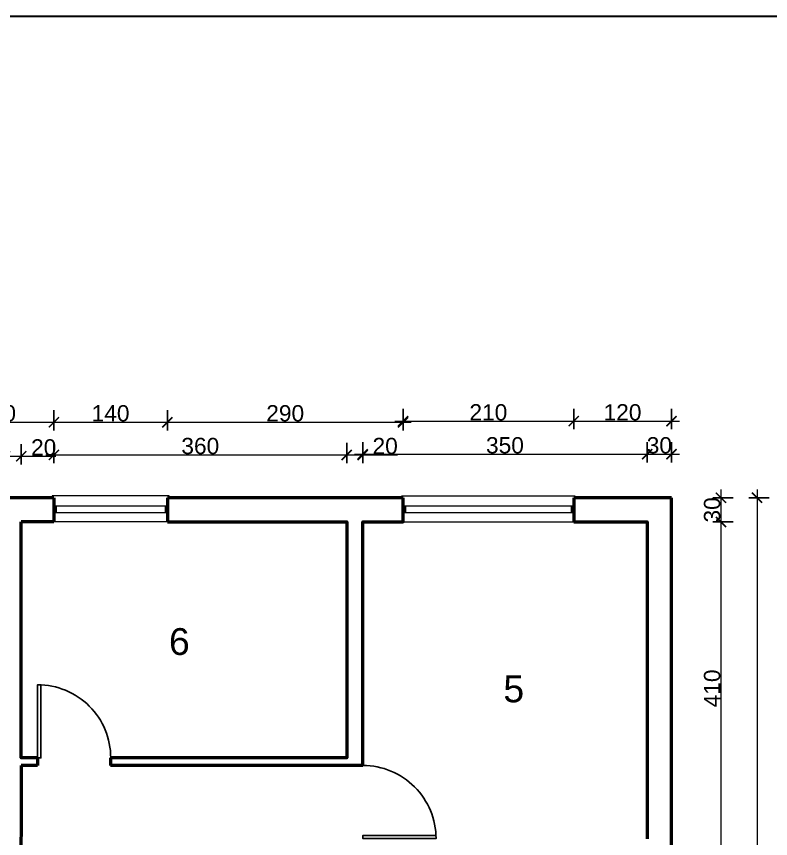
# Model space of a CAD drawing. Header units: centimetres. Extents: x -479 to 3351, y -1141 to 1689.
# Drawn here: x 543 to 1471, y 677 to 1689 of the extents above; entities that cross this region are included whole.
import ezdxf

# ---------------------------------------------------------------- set-up
doc = ezdxf.new("R2010")
doc.units = ezdxf.units.CM
for name, color, linetype, lineweight in [('Dimenzionisanje', 251, 'Continuous', 20), ('Dimenzionisanje @ 1', 251, 'Continuous', 20), ('Prozori', 6, 'Continuous', 5), ('Sastavnica', 250, 'Continuous', 30), ('Zidovi', 4, 'Continuous', 50)]:
    doc.layers.add(name, color=color, linetype=linetype, lineweight=lineweight)
doc.layers.add('Pomocne', color=2, linetype='Continuous')
doc.layers.add('Vrata', color=1, linetype='Continuous')
doc.styles.get("Standard").update_dxf_attribs({"font": 'arial_2.ttf'})
doc.styles.add('teskt_stil', font='arial_2.ttf', dxfattribs={"height": 3})
doc.dimstyles.new('Dimenzionisanje', dxfattribs={"dimtxt": 20, "dimasz": 12.5, "dimexe": 1.25, "dimexo": 0.625, "dimtad": 1, "dimtoh": 1, "dimdec": 0, "dimtxsty": 'Standard', "dimblk": 'ARCHTICK', "dimcen": 2.5, "dimclrd": 5, "dimclre": 5, "dimclrt": 5, "dimadec": 0, "dimazin": 0, "dimtfac": 1, "dimtdec": 0, "dimtmove": 0, "dimatfit": 3, "dimldrblk": 'ARCHTICK', "dimfxl": 0, "dimlwd": 20, "dimarcsym": 0})

# ---------------------------------------------------------------- blocks, each defined once
blk = doc.blocks.new('_ArchTick')
at = {"color": 0, "linetype": 'ByBlock', "const_width": 0.15}
blk.add_lwpolyline([(-0.5, -0.5), (0.5, 0.5)], dxfattribs=at)
blk = doc.blocks.new('*D12')
at = {"layer": 'Defpoints', "color": 0, "transparency": 16777216}
for p in [(549.1, 1147.4), (529.1, 1038.4), (549.1, 1039.1)]:
    blk.add_point(p, dxfattribs=at)
at = {"layer": 'Dimenzionisanje', "color": 5, "lineweight": -2, "transparency": 16777216}
for p, q in [((529.1, 1137.4), (529.1, 1162.4)), ((549.1, 1137.4), (549.1, 1162.4))]:
    blk.add_line(p, q, dxfattribs=at)
at = {"layer": 'Dimenzionisanje', "color": 5, "linetype": 'Continuous', "lineweight": 20, "transparency": 16777216}
for p, q in [((519.1, 1147.4), (549.1, 1147.4)), ((549.1, 1147.4), (591.8, 1147.4))]:
    blk.add_line(p, q, dxfattribs=at)
at = {"layer": 'Dimenzionisanje', "color": 5, "lineweight": 20, "transparency": 16777216, "xscale": 12.5, "yscale": 12.5, "zscale": 12.5, "rotation": 180}
blk.add_blockref('_ArchTick', (529.1, 1147.4), dxfattribs=at)
at = {"layer": 'Dimenzionisanje', "color": 5, "lineweight": 20, "transparency": 16777216, "xscale": 12.5, "yscale": 12.5, "zscale": 12.5}
blk.add_blockref('_ArchTick', (549.1, 1147.4), dxfattribs=at)
at = {"layer": 'Dimenzionisanje', "color": 5, "transparency": 16777216, "insert": (576.7, 1158.2), "char_height": 20, "attachment_point": 5}
blk.add_mtext('20', dxfattribs=at)
blk = doc.blocks.new('*D43')
at = {"layer": 'Defpoints', "color": 0, "transparency": 16777216}
for p in [(1337, 1096.4), (1286.5, 1066.5), (1410.1, 1066.5)]:
    blk.add_point(p, dxfattribs=at)
at = {"layer": 'Dimenzionisanje', "color": 5, "linetype": 'Continuous', "lineweight": 20, "transparency": 16777216}
blk.add_line((1410.1, 1106.4), (1410.1, 1056.5), dxfattribs=at)
at = {"layer": 'Dimenzionisanje', "color": 5, "lineweight": -2, "transparency": 16777216}
for p, q in [((1400.1, 1096.4), (1425.1, 1096.4)), ((1400.1, 1066.5), (1425.1, 1066.5))]:
    blk.add_line(p, q, dxfattribs=at)
at = {"layer": 'Dimenzionisanje', "color": 5, "lineweight": 20, "transparency": 16777216, "xscale": 12.5, "yscale": 12.5, "zscale": 12.5}
for p, rotation in [((1410.1, 1096.4), 90), ((1410.1, 1066.5), 270)]:
    blk.add_blockref('_ArchTick', p, dxfattribs=dict(at, rotation=rotation))
at = {"layer": 'Dimenzionisanje', "color": 5, "transparency": 16777216, "insert": (1399.3, 1081.4), "char_height": 20, "attachment_point": 5, "rotation": 90}
blk.add_mtext('30', dxfattribs=at)
blk = doc.blocks.new('*D46')
at = {"layer": 'Defpoints', "color": 0, "transparency": 16777216}
for p in [(589.2, 1189.3), (449.4, 1091.1), (589.2, 1091.1)]:
    blk.add_point(p, dxfattribs=at)
at = {"layer": 'Dimenzionisanje', "color": 5, "lineweight": -2, "transparency": 16777216}
for p, q in [((449.4, 1179.3), (449.4, 1204.3)), ((589.2, 1179.3), (589.2, 1204.3))]:
    blk.add_line(p, q, dxfattribs=at)
at = {"layer": 'Dimenzionisanje', "color": 5, "linetype": 'Continuous', "lineweight": 20, "transparency": 16777216}
blk.add_line((439.4, 1189.3), (599.2, 1189.3), dxfattribs=at)
at = {"layer": 'Dimenzionisanje', "color": 5, "lineweight": 20, "transparency": 16777216, "xscale": 12.5, "yscale": 12.5, "zscale": 12.5, "rotation": 180}
blk.add_blockref('_ArchTick', (449.4, 1189.3), dxfattribs=at)
at = {"layer": 'Dimenzionisanje', "color": 5, "lineweight": 20, "transparency": 16777216, "xscale": 12.5, "yscale": 12.5, "zscale": 12.5}
blk.add_blockref('_ArchTick', (589.2, 1189.3), dxfattribs=at)
at = {"layer": 'Dimenzionisanje', "color": 5, "transparency": 16777216, "insert": (519.3, 1200.2), "char_height": 20, "attachment_point": 5}
blk.add_mtext('140', dxfattribs=at)
blk = doc.blocks.new('Prozor_140_block')
at = {"layer": 'Prozori'}
for p, q in [((726.6, 505.7), (724.6, 505.7)), ((724.6, 505.7), (724.6, 361.7)), ((724.6, 361.7), (726.6, 361.7)), ((724.6, 361.7), (724.6, 361.7))]:
    blk.add_line(p, q, dxfattribs=at)
for points in [[(737.2, 503.8), (737.2, 363.8)], [(745.3, 503.8), (745.3, 363.8)], [(756.6, 503.8), (756.6, 363.8)]]:
    blk.add_lwpolyline(points, dxfattribs=at)
at = {"layer": 'Zidovi', "color": 6}
for p, q in [((737.2, 502.1), (745.3, 502.1)), ((737.2, 365.6), (745.3, 365.6))]:
    blk.add_line(p, q, dxfattribs=at)
blk = doc.blocks.new('*D13')
at = {"layer": 'Defpoints', "color": 0, "transparency": 16777216}
for p in [(728.9, 1189.3), (589.2, 1091.1), (728.9, 1091.1)]:
    blk.add_point(p, dxfattribs=at)
at = {"layer": 'Dimenzionisanje', "color": 5, "lineweight": -2, "transparency": 16777216}
for p, q in [((589.2, 1179.3), (589.2, 1204.3)), ((728.9, 1179.3), (728.9, 1204.3))]:
    blk.add_line(p, q, dxfattribs=at)
at = {"layer": 'Dimenzionisanje', "color": 5, "linetype": 'Continuous', "lineweight": 20, "transparency": 16777216}
blk.add_line((579.2, 1189.3), (738.9, 1189.3), dxfattribs=at)
at = {"layer": 'Dimenzionisanje', "color": 5, "lineweight": 20, "transparency": 16777216, "xscale": 12.5, "yscale": 12.5, "zscale": 12.5, "rotation": 180}
blk.add_blockref('_ArchTick', (589.2, 1189.3), dxfattribs=at)
at = {"layer": 'Dimenzionisanje', "color": 5, "lineweight": 20, "transparency": 16777216, "xscale": 12.5, "yscale": 12.5, "zscale": 12.5}
blk.add_blockref('_ArchTick', (728.9, 1189.3), dxfattribs=at)
at = {"layer": 'Dimenzionisanje', "color": 5, "transparency": 16777216, "insert": (659, 1200.2), "char_height": 20, "attachment_point": 5}
blk.add_mtext('140', dxfattribs=at)
blk = doc.blocks.new('*D14')
at = {"layer": 'Defpoints', "color": 0, "transparency": 16777216}
for p in [(949.6, 1149), (589.2, 1091.1), (949.6, 1051.3)]:
    blk.add_point(p, dxfattribs=at)
at = {"layer": 'Dimenzionisanje', "color": 5, "lineweight": -2, "transparency": 16777216}
for p, q in [((589.2, 1139), (589.2, 1164)), ((949.6, 1139), (949.6, 1164))]:
    blk.add_line(p, q, dxfattribs=at)
at = {"layer": 'Dimenzionisanje', "color": 5, "linetype": 'Continuous', "lineweight": 20, "transparency": 16777216}
blk.add_line((579.2, 1149), (959.6, 1149), dxfattribs=at)
at = {"layer": 'Dimenzionisanje', "color": 5, "lineweight": 20, "transparency": 16777216, "xscale": 12.5, "yscale": 12.5, "zscale": 12.5, "rotation": 180}
blk.add_blockref('_ArchTick', (589.2, 1149), dxfattribs=at)
at = {"layer": 'Dimenzionisanje', "color": 5, "lineweight": 20, "transparency": 16777216, "xscale": 12.5, "yscale": 12.5, "zscale": 12.5}
blk.add_blockref('_ArchTick', (949.6, 1149), dxfattribs=at)
at = {"layer": 'Dimenzionisanje', "color": 5, "transparency": 16777216, "insert": (769.4, 1159.9), "char_height": 20, "attachment_point": 5}
blk.add_mtext('360', dxfattribs=at)
blk = doc.blocks.new('Vrata_block')
blk.add_lwpolyline([(-8.4, 4.1), (-8.4, 94.1), (-4.4, 94.1), (-4.4, 4.1, -0.414214), (-94.4, 94.1)], format="xyb")
blk = doc.blocks.new('*D15')
at = {"layer": 'Defpoints', "color": 0, "transparency": 16777216}
for p in [(1018.9, 1189.3), (728.9, 1091.1), (1018.9, 1091.1)]:
    blk.add_point(p, dxfattribs=at)
at = {"layer": 'Vrata', "color": 5, "lineweight": -2, "transparency": 16777216}
for p, q in [((728.9, 1179.3), (728.9, 1204.3)), ((1018.9, 1179.3), (1018.9, 1204.3))]:
    blk.add_line(p, q, dxfattribs=at)
at = {"layer": 'Vrata', "color": 5, "linetype": 'Continuous', "lineweight": 20, "transparency": 16777216}
blk.add_line((718.9, 1189.3), (1028.9, 1189.3), dxfattribs=at)
at = {"layer": 'Vrata', "color": 5, "lineweight": 20, "transparency": 16777216, "xscale": 12.5, "yscale": 12.5, "zscale": 12.5, "rotation": 180}
blk.add_blockref('_ArchTick', (728.9, 1189.3), dxfattribs=at)
at = {"layer": 'Vrata', "color": 5, "lineweight": 20, "transparency": 16777216, "xscale": 12.5, "yscale": 12.5, "zscale": 12.5}
blk.add_blockref('_ArchTick', (1018.9, 1189.3), dxfattribs=at)
at = {"layer": 'Vrata', "color": 5, "transparency": 16777216, "insert": (873.9, 1200.2), "char_height": 20, "attachment_point": 5}
blk.add_mtext('290', dxfattribs=at)
blk = doc.blocks.new('*D47')
at = {"layer": 'Defpoints', "color": 0, "transparency": 16777216}
for p in [(969.3, 1149), (949.6, 1051.3), (969.3, 1051.3)]:
    blk.add_point(p, dxfattribs=at)
at = {"layer": 'Dimenzionisanje', "color": 5, "lineweight": -2, "transparency": 16777216}
for p, q in [((949.6, 1139), (949.6, 1164)), ((969.3, 1139), (969.3, 1164))]:
    blk.add_line(p, q, dxfattribs=at)
at = {"layer": 'Dimenzionisanje', "color": 5, "linetype": 'Continuous', "lineweight": 20, "transparency": 16777216}
for p, q in [((939.6, 1149), (969.3, 1149)), ((969.3, 1149), (1012, 1149))]:
    blk.add_line(p, q, dxfattribs=at)
at = {"layer": 'Dimenzionisanje', "color": 5, "lineweight": 20, "transparency": 16777216, "xscale": 12.5, "yscale": 12.5, "zscale": 12.5, "rotation": 180}
blk.add_blockref('_ArchTick', (949.6, 1149), dxfattribs=at)
at = {"layer": 'Dimenzionisanje', "color": 5, "lineweight": 20, "transparency": 16777216, "xscale": 12.5, "yscale": 12.5, "zscale": 12.5}
blk.add_blockref('_ArchTick', (969.3, 1149), dxfattribs=at)
at = {"layer": 'Dimenzionisanje', "color": 5, "transparency": 16777216, "insert": (996.9, 1159.9), "char_height": 20, "attachment_point": 5}
blk.add_mtext('20', dxfattribs=at)
blk = doc.blocks.new('*D16')
at = {"layer": 'Defpoints', "color": 0, "transparency": 16777216}
for p in [(1319.3, 1149.9), (969.3, 1051.3), (1319.3, 1051.3)]:
    blk.add_point(p, dxfattribs=at)
at = {"layer": 'Dimenzionisanje', "color": 5, "lineweight": -2, "transparency": 16777216}
for p, q in [((969.3, 1139.9), (969.3, 1164.9)), ((1319.3, 1139.9), (1319.3, 1164.9))]:
    blk.add_line(p, q, dxfattribs=at)
at = {"layer": 'Dimenzionisanje', "color": 5, "linetype": 'Continuous', "lineweight": 20, "transparency": 16777216}
blk.add_line((959.3, 1149.9), (1329.3, 1149.9), dxfattribs=at)
at = {"layer": 'Dimenzionisanje', "color": 5, "lineweight": 20, "transparency": 16777216, "xscale": 12.5, "yscale": 12.5, "zscale": 12.5, "rotation": 180}
blk.add_blockref('_ArchTick', (969.3, 1149.9), dxfattribs=at)
at = {"layer": 'Dimenzionisanje', "color": 5, "lineweight": 20, "transparency": 16777216, "xscale": 12.5, "yscale": 12.5, "zscale": 12.5}
blk.add_blockref('_ArchTick', (1319.3, 1149.9), dxfattribs=at)
at = {"layer": 'Dimenzionisanje', "color": 5, "transparency": 16777216, "insert": (1144.3, 1160.8), "char_height": 20, "attachment_point": 5}
blk.add_mtext('350', dxfattribs=at)
blk = doc.blocks.new('*D48')
at = {"layer": 'Defpoints', "color": 0, "transparency": 16777216}
for p in [(1349.2, 1149.9), (1319.3, 1051.3), (1349.2, 488.2)]:
    blk.add_point(p, dxfattribs=at)
at = {"layer": 'Dimenzionisanje', "color": 5, "lineweight": -2, "transparency": 16777216}
for p, q in [((1319.3, 1139.9), (1319.3, 1164.9)), ((1349.2, 1139.9), (1349.2, 1164.9))]:
    blk.add_line(p, q, dxfattribs=at)
at = {"layer": 'Dimenzionisanje', "color": 5, "linetype": 'Continuous', "lineweight": 20, "transparency": 16777216}
blk.add_line((1309.3, 1149.9), (1359.2, 1149.9), dxfattribs=at)
at = {"layer": 'Dimenzionisanje', "color": 5, "lineweight": 20, "transparency": 16777216, "xscale": 12.5, "yscale": 12.5, "zscale": 12.5, "rotation": 180}
blk.add_blockref('_ArchTick', (1319.3, 1149.9), dxfattribs=at)
at = {"layer": 'Dimenzionisanje', "color": 5, "lineweight": 20, "transparency": 16777216, "xscale": 12.5, "yscale": 12.5, "zscale": 12.5}
blk.add_blockref('_ArchTick', (1349.2, 1149.9), dxfattribs=at)
at = {"layer": 'Dimenzionisanje', "color": 5, "transparency": 16777216, "insert": (1334.3, 1160.8), "char_height": 20, "attachment_point": 5}
blk.add_mtext('30', dxfattribs=at)
blk = doc.blocks.new('*D49')
at = {"layer": 'Defpoints', "color": 0, "transparency": 16777216}
for p in [(1228.9, 1190.6), (1018.9, 1096.4), (1228.9, 1096.4)]:
    blk.add_point(p, dxfattribs=at)
at = {"layer": 'Dimenzionisanje', "color": 5, "lineweight": -2, "transparency": 16777216}
for p, q in [((1018.9, 1180.6), (1018.9, 1205.6)), ((1228.9, 1180.6), (1228.9, 1205.6))]:
    blk.add_line(p, q, dxfattribs=at)
at = {"layer": 'Dimenzionisanje', "color": 5, "linetype": 'Continuous', "lineweight": 20, "transparency": 16777216}
blk.add_line((1008.9, 1190.6), (1238.9, 1190.6), dxfattribs=at)
at = {"layer": 'Dimenzionisanje', "color": 5, "lineweight": 20, "transparency": 16777216, "xscale": 12.5, "yscale": 12.5, "zscale": 12.5, "rotation": 180}
blk.add_blockref('_ArchTick', (1018.9, 1190.6), dxfattribs=at)
at = {"layer": 'Dimenzionisanje', "color": 5, "lineweight": 20, "transparency": 16777216, "xscale": 12.5, "yscale": 12.5, "zscale": 12.5}
blk.add_blockref('_ArchTick', (1228.9, 1190.6), dxfattribs=at)
at = {"layer": 'Dimenzionisanje', "color": 5, "transparency": 16777216, "insert": (1123.9, 1201.4), "char_height": 20, "attachment_point": 5}
blk.add_mtext('210', dxfattribs=at)
blk = doc.blocks.new('*D50')
at = {"layer": 'Defpoints', "color": 0, "transparency": 16777216}
for p in [(1349.2, 1190.6), (1228.9, 1096.4), (1349.2, 1096.4)]:
    blk.add_point(p, dxfattribs=at)
at = {"layer": 'Dimenzionisanje', "color": 5, "lineweight": -2, "transparency": 16777216}
for p, q in [((1228.9, 1180.6), (1228.9, 1205.6)), ((1349.2, 1180.6), (1349.2, 1205.6))]:
    blk.add_line(p, q, dxfattribs=at)
at = {"layer": 'Dimenzionisanje', "color": 5, "linetype": 'Continuous', "lineweight": 20, "transparency": 16777216}
blk.add_line((1218.9, 1190.6), (1359.2, 1190.6), dxfattribs=at)
at = {"layer": 'Dimenzionisanje', "color": 5, "lineweight": 20, "transparency": 16777216, "xscale": 12.5, "yscale": 12.5, "zscale": 12.5, "rotation": 180}
blk.add_blockref('_ArchTick', (1228.9, 1190.6), dxfattribs=at)
at = {"layer": 'Dimenzionisanje', "color": 5, "lineweight": 20, "transparency": 16777216, "xscale": 12.5, "yscale": 12.5, "zscale": 12.5}
blk.add_blockref('_ArchTick', (1349.2, 1190.6), dxfattribs=at)
at = {"layer": 'Dimenzionisanje', "color": 5, "transparency": 16777216, "insert": (1289, 1201.4), "char_height": 20, "attachment_point": 5}
blk.add_mtext('120', dxfattribs=at)
blk = doc.blocks.new('Prozor_210_block')
at = {"layer": 'Prozori'}
for p in [(724.6, 575.7), (724.6, 361.7)]:
    blk.add_line(p, (724.6, 361.7), dxfattribs=at)
for points in [[(724.6, 575.7), (726.6, 575.7)], [(737.2, 573.8), (737.2, 363.8)], [(745.3, 573.8), (745.3, 363.8)], [(756.6, 573.8), (756.6, 363.8)], [(724.6, 361.7), (726.6, 361.7)]]:
    blk.add_lwpolyline(points, dxfattribs=at)
at = {"layer": 'Zidovi', "color": 6}
for p, q in [((737.2, 572.1), (745.3, 572.1)), ((737.2, 365.6), (745.3, 365.6))]:
    blk.add_line(p, q, dxfattribs=at)
blk = doc.blocks.new('*D51')
at = {"layer": 'Defpoints', "color": 0, "transparency": 16777216}
for p in [(1335.1, 1066.5), (1296.8, 656.7), (1410.1, 656.7)]:
    blk.add_point(p, dxfattribs=at)
at = {"layer": 'Dimenzionisanje', "color": 5, "linetype": 'Continuous', "lineweight": 20, "transparency": 16777216}
blk.add_line((1410.1, 1076.5), (1410.1, 646.7), dxfattribs=at)
at = {"layer": 'Dimenzionisanje', "color": 5, "lineweight": -2, "transparency": 16777216}
for p, q in [((1400.1, 1066.5), (1425.1, 1066.5)), ((1400.1, 656.7), (1425.1, 656.7))]:
    blk.add_line(p, q, dxfattribs=at)
at = {"layer": 'Dimenzionisanje', "color": 5, "lineweight": 20, "transparency": 16777216, "xscale": 12.5, "yscale": 12.5, "zscale": 12.5}
for p, rotation in [((1410.1, 1066.5), 90), ((1410.1, 656.7), 270)]:
    blk.add_blockref('_ArchTick', p, dxfattribs=dict(at, rotation=rotation))
at = {"layer": 'Dimenzionisanje', "color": 5, "transparency": 16777216, "insert": (1399.3, 861.6), "char_height": 20, "attachment_point": 5, "rotation": 90}
blk.add_mtext('410', dxfattribs=at)
blk = doc.blocks.new('*D54')
at = {"layer": 'Defpoints', "color": 0, "transparency": 16777216}
for p in [(1289, 1096.4), (1289, 96.4), (1454.5, 96.4)]:
    blk.add_point(p, dxfattribs=at)
at = {"layer": 'Dimenzionisanje', "color": 5, "linetype": 'Continuous', "lineweight": 20, "transparency": 16777216}
blk.add_line((1454.5, 1106.4), (1454.5, 86.4), dxfattribs=at)
at = {"layer": 'Dimenzionisanje', "color": 5, "lineweight": -2, "transparency": 16777216}
for p, q in [((1444.5, 1096.4), (1469.5, 1096.4)), ((1444.5, 96.4), (1469.5, 96.4))]:
    blk.add_line(p, q, dxfattribs=at)
at = {"layer": 'Dimenzionisanje', "color": 5, "lineweight": 20, "transparency": 16777216, "xscale": 12.5, "yscale": 12.5, "zscale": 12.5}
for p, rotation in [((1454.5, 1096.4), 90), ((1454.5, 96.4), 270)]:
    blk.add_blockref('_ArchTick', p, dxfattribs=dict(at, rotation=rotation))
at = {"layer": 'Dimenzionisanje', "color": 5, "transparency": 16777216, "insert": (1443.7, 596.4), "char_height": 20, "attachment_point": 5, "rotation": 90}
blk.add_mtext('1000', dxfattribs=at)
blk = doc.blocks.new('ghnghh')
at = {"layer": 'Sastavnica'}
blk.add_lwpolyline([(2178.06, -183.29), (2561.06, -183.29), (2561.06, 99.71), (2178.06, 99.71)], close=True, dxfattribs=at)

msp = doc.modelspace()

# ---------------------------------------------------------------- linework, layer by layer
at = {"layer": 'Zidovi', "color": 250}
for p, q in [((589.2, 1096.4), (449.4, 1096.4)), ((589.2, 1096.4), (589.2, 1066.6)), ((1018.9, 1096.4), (728.9, 1096.4)), ((728.9, 1096.4), (728.9, 1066.6)), ((1349.2, 1096.4), (1228.9, 1096.4)), ((1228.9, 1096.4), (1228.9, 1066.5)), ((1349.2, 646.7), (1349.2, 1096.4)), ((969.3, 766.6), (659.1, 766.6))]:
    msp.add_line(p, q, dxfattribs=at)
for points in [[(969.3, 766.6), (969.3, 1066.5), (1018.9, 1066.5), (1018.9, 1096.4)], [(589.2, 1066.6), (549.1, 1066.6)], [(569.1, 776.1), (549.1, 776.1), (549.1, 1066.5)], [(728.9, 1066.6), (949.6, 1066.5), (949.6, 776.1), (659.1, 776.1)], [(1228.9, 1066.5), (1319.3, 1066.5), (1319.3, 676.5)], [(569.1, 776.1), (569.1, 766.6)], [(659.1, 776.1), (659.1, 766.6)], [(549.1, 766.6), (548.7, 591.2), (528.7, 591.2)], [(569.1, 766.6), (549.1, 766.6)]]:
    msp.add_lwpolyline(points, dxfattribs=at)

# ---------------------------------------------------------------- block references
at = {"layer": 'Pomocne', "color": 250, "xscale": 10, "yscale": 10, "zscale": 10}
msp.add_blockref('ghnghh', (-22259.2, 691.8), dxfattribs=at)
at = {"layer": 'Vrata', "color": 250, "rotation": 180}
msp.add_blockref('Vrata_block', (564.8, 870.2), dxfattribs=at)
at = {"layer": 'Vrata', "color": 250, "xscale": -1, "rotation": 90}
msp.add_blockref('Vrata_block', (1063.6, 672.3), dxfattribs=at)
at = {"layer": 'Zidovi', "color": 250, "rotation": 270}
for name, p in [('Prozor_140_block', (225.3, 1823.1)), ('Prozor_210_block', (655.1, 1823))]:
    msp.add_blockref(name, p, dxfattribs=at)

# ---------------------------------------------------------------- texts
at = {"layer": 'Dimenzionisanje @ 1', "color": 250, "insert": (730.8, 935.8), "char_height": 33, "attachment_point": 1, "style": 'teskt_stil'}
msp.add_mtext('6', dxfattribs=at)
at = {"layer": 'Dimenzionisanje @ 1', "color": 250, "insert": (1142.3, 877.5), "char_height": 33, "attachment_point": 1, "style": 'teskt_stil'}
msp.add_mtext_dynamic_manual_height_columns('5', width=1.715, gutter_width=165, heights=[0], dxfattribs=at)

# ---------------------------------------------------------------- dimensions: what is measured, and where the dimension line sits
at = {"layer": 'Dimenzionisanje', "color": 250}
for base, p1, p2, picture, middle in [((589.2, 1189.3), (449.4, 1091.1), (589.2, 1091.1), '*D46', (519.3, 1200.2)), ((728.9, 1189.3), (589.2, 1091.1), (728.9, 1091.1), '*D13', (659, 1200.2)), ((1228.9, 1190.6), (1018.9, 1096.4), (1228.9, 1096.4), '*D49', (1123.9, 1201.4)), ((1349.2, 1190.6), (1228.9, 1096.4), (1349.2, 1096.4), '*D50', (1289, 1201.4)), ((549.1, 1147.4), (529.1, 1038.4), (549.1, 1039.1), '*D12', (576.7, 1158.2)), ((949.6, 1149), (589.2, 1091.1), (949.6, 1051.3), '*D14', (769.4, 1159.9)), ((969.3, 1149), (949.6, 1051.3), (969.3, 1051.3), '*D47', (996.9, 1159.9)), ((1319.3, 1149.9), (969.3, 1051.3), (1319.3, 1051.3), '*D16', (1144.3, 1160.8)), ((1349.2, 1149.9), (1319.3, 1051.3), (1349.2, 488.2), '*D48', (1334.3, 1160.8))]:
    dim = msp.add_linear_dim(base=base, p1=p1, p2=p2, dimstyle='Dimenzionisanje', override={"dimexe": 15, "dimdle": 10, "dimfxl": 10, "dimfxlon": 1}, dxfattribs=at)
    dim.commit()
    dim.dimension.update_dxf_attribs({"geometry": picture, "text_midpoint": middle})
for base, p1, p2, picture, middle in [((1410.1, 1066.5), (1337, 1096.4), (1286.5, 1066.5), '*D43', (1399.3, 1081.4)), ((1410.1, 656.7), (1335.1, 1066.5), (1296.8, 656.7), '*D51', (1399.3, 861.6))]:
    dim = msp.add_linear_dim(base=base, p1=p1, p2=p2, angle=90, dimstyle='Dimenzionisanje', override={"dimexe": 15, "dimdle": 10, "dimfxl": 10, "dimfxlon": 1}, dxfattribs=at)
    dim.commit()
    dim.dimension.update_dxf_attribs({"geometry": picture, "text_midpoint": middle})
dim = msp.add_linear_dim(base=(1454.5, 96.4), p1=(1289, 1096.4), p2=(1289, 96.4), angle=90, dimstyle='Dimenzionisanje', override={"dimexe": 15, "dimdle": 10, "dimfxl": 10, "dimfxlon": 1}, dxfattribs=at)
dim.commit()
dim.dimension.update_dxf_attribs({"geometry": '*D54', "text_midpoint": (1454.5, 596.4), "dimtype": 160})
at = {"layer": 'Vrata', "color": 250}
dim = msp.add_linear_dim(base=(1018.9, 1189.3), p1=(728.9, 1091.1), p2=(1018.9, 1091.1), dimstyle='Dimenzionisanje', override={"dimexe": 15, "dimdle": 10, "dimfxl": 10, "dimfxlon": 1}, dxfattribs=at)
dim.commit()
dim.dimension.update_dxf_attribs({"geometry": '*D15', "text_midpoint": (873.9, 1200.2)})

doc.saveas('drawing.dxf')
